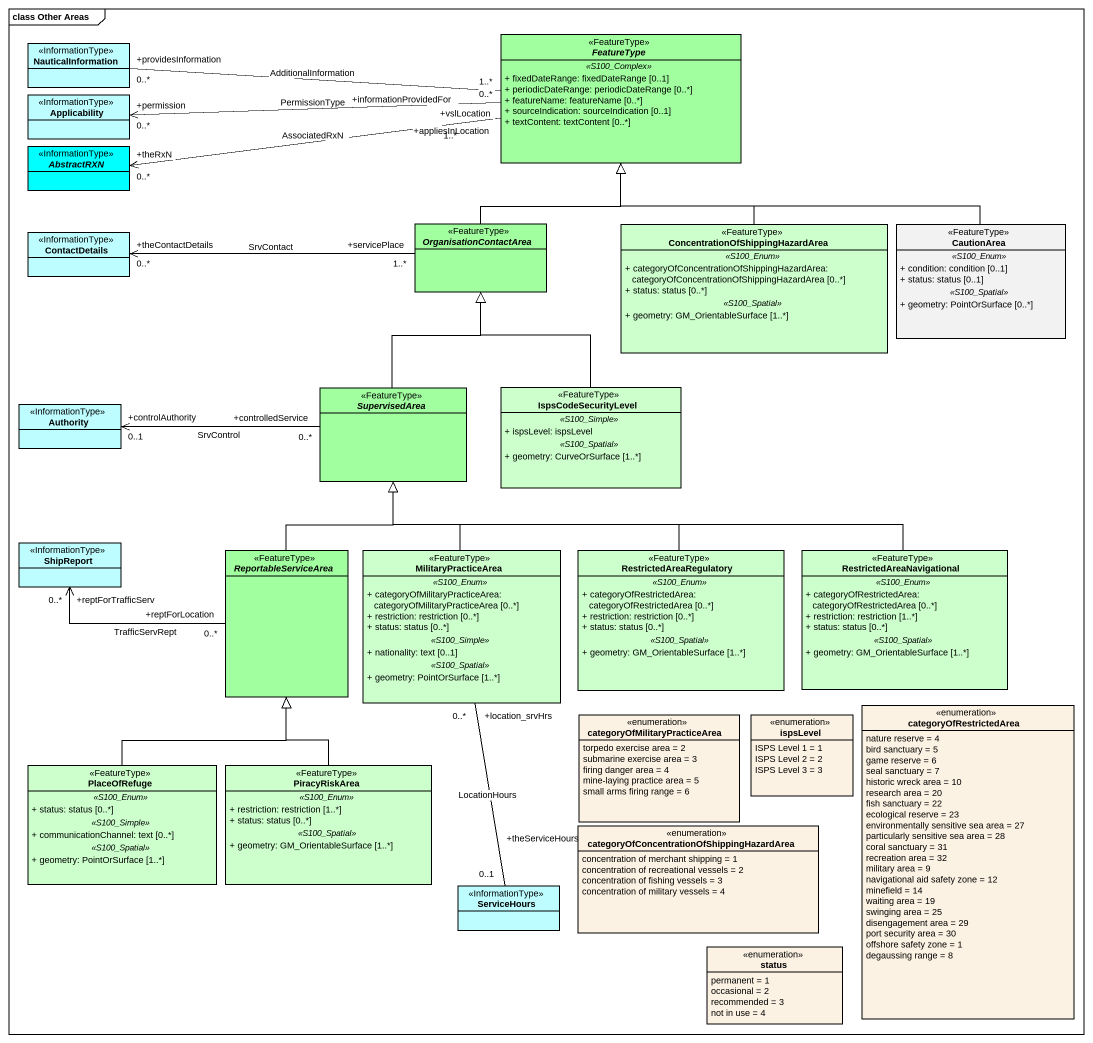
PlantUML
@startuml
mainframe class Other Areas
hide circle
hide empty members
skinparam classAttributeIconSize 0
class NauticalInformation <<InformationType>> #BEFDFF
abstract class FeatureType <<FeatureType>> #A1FFA0 {
  .. <<S100_Complex>> ..
  + fixedDateRange: fixedDateRange [0..1]
  + periodicDateRange: periodicDateRange [0..*]
  + featureName: featureName [0..*]
  + sourceIndication: sourceIndication [0..1]
  + textContent: textContent [0..*]
}
class Applicability <<InformationType>> #BEFDFF
abstract class AbstractRXN <<InformationType>> #00FFFF
class ContactDetails <<InformationType>> #BEFDFF
abstract class OrganisationContactArea <<FeatureType>> #A1FFA0
class "ConcentrationOfShippingHazardArea" as ConcentrationOfShippingHazar <<FeatureType>> #CCFFCC {
  .. <<S100_Enum>> ..
  + categoryOfConcentrationOfShippingHazardArea: categoryOfConcentrationOfShippingHazardArea [0..*]
  + status: status [0..*]
  .. <<S100_Spatial>> ..
  + geometry: GM_OrientableSurface [1..*]
}
class CautionArea <<FeatureType>> {
  .. <<S100_Enum>> ..
  + condition: condition [0..1]
  + status: status [0..1]
  .. <<S100_Spatial>> ..
  + geometry: PointOrSurface [0..*]
}
abstract class SupervisedArea <<FeatureType>> #A1FFA0
class IspsCodeSecurityLevel <<FeatureType>> #CCFFCC {
  .. <<S100_Simple>> ..
  + ispsLevel: ispsLevel
  .. <<S100_Spatial>> ..
  + geometry: CurveOrSurface [1..*]
}
class Authority <<InformationType>> #BEFDFF
class ShipReport <<InformationType>> #BEFDFF
abstract class ReportableServiceArea <<FeatureType>> #A1FFA0
class MilitaryPracticeArea <<FeatureType>> #CCFFCC {
  .. <<S100_Enum>> ..
  + categoryOfMilitaryPracticeArea: categoryOfMilitaryPracticeArea [0..*]
  + restriction: restriction [0..*]
  + status: status [0..*]
  .. <<S100_Simple>> ..
  + nationality: text [0..1]
  .. <<S100_Spatial>> ..
  + geometry: PointOrSurface [1..*]
}
class RestrictedAreaRegulatory <<FeatureType>> #CCFFCC {
  .. <<S100_Enum>> ..
  + categoryOfRestrictedArea: categoryOfRestrictedArea [0..*]
  + restriction: restriction [0..*]
  + status: status [0..*]
  .. <<S100_Spatial>> ..
  + geometry: GM_OrientableSurface [1..*]
}
class RestrictedAreaNavigational <<FeatureType>> #CCFFCC {
  .. <<S100_Enum>> ..
  + categoryOfRestrictedArea: categoryOfRestrictedArea [0..*]
  + restriction: restriction [1..*]
  + status: status [0..*]
  .. <<S100_Spatial>> ..
  + geometry: GM_OrientableSurface [1..*]
}
enum categoryOfRestrictedArea #FCF2E3 {
  nature reserve = 4
  bird sanctuary = 5
  game reserve = 6
  seal sanctuary = 7
  historic wreck area = 10
  research area = 20
  fish sanctuary = 22
  ecological reserve = 23
  environmentally sensitive sea area = 27
  particularly sensitive sea area = 28
  coral sanctuary = 31
  recreation area = 32
  military area = 9
  navigational aid safety zone = 12
  minefield = 14
  waiting area = 19
  swinging area = 25
  disengagement area = 29
  port security area = 30
  offshore safety zone = 1
  degaussing range = 8
}
enum "categoryOfMilitaryPracticeArea" as categoryOfMilitaryPracticeAr #FCF2E3 {
  torpedo exercise area = 2
  submarine exercise area = 3
  firing danger area = 4
  mine-laying practice area = 5
  small arms firing range = 6
}
enum ispsLevel #FCF2E3 {
  ISPS Level 1 = 1
  ISPS Level 2 = 2
  ISPS Level 3 = 3
}
class PlaceOfRefuge <<FeatureType>> #CCFFCC {
  .. <<S100_Enum>> ..
  + status: status [0..*]
  .. <<S100_Simple>> ..
  + communicationChannel: text [0..*]
  .. <<S100_Spatial>> ..
  + geometry: PointOrSurface [1..*]
}
class PiracyRiskArea <<FeatureType>> #CCFFCC {
  .. <<S100_Enum>> ..
  + restriction: restriction [1..*]
  + status: status [0..*]
  .. <<S100_Spatial>> ..
  + geometry: GM_OrientableSurface [1..*]
}
enum "categoryOfConcentrationOfShippingHazardArea" as categoryOfConcentrationOfShi #FCF2E3 {
  concentration of merchant shipping = 1
  concentration of recreational vessels = 2
  concentration of fishing vessels = 3
  concentration of military vessels = 4
}
class ServiceHours <<InformationType>> #BEFDFF
enum status #FCF2E3 {
  permanent = 1
  occasional = 2
  recommended = 3
  not in use = 4
}
FeatureType "+informationProvidedFor\n1..*" -left- "+providesInformation\n0..*" NauticalInformation : AdditionalInformation
FeatureType "+vslLocation\n0..*" -left-> "+permission\n0..*" Applicability : PermissionType
FeatureType "+appliesInLocation\n1..*" -left-> "+theRxN\n0..*" AbstractRXN : AssociatedRxN
OrganisationContactArea -up-|> FeatureType
OrganisationContactArea "+servicePlace\n1..*" -left-> "+theContactDetails\n0..*" ContactDetails : SrvContact
ConcentrationOfShippingHazar -up-|> FeatureType
CautionArea -left-|> FeatureType
SupervisedArea -up-|> OrganisationContactArea
SupervisedArea "+controlledService\n0..*" -left-> "+controlAuthority\n0..1" Authority : SrvControl
IspsCodeSecurityLevel -up-|> OrganisationContactArea
ReportableServiceArea -up-|> SupervisedArea
ReportableServiceArea "+reptForLocation\n0..*" -left-> "+reptForTrafficServ\n0..*" ShipReport : TrafficServRept
MilitaryPracticeArea -up-|> SupervisedArea
MilitaryPracticeArea "+location_srvHrs\n0..*" -- "+theServiceHours\n0..1" ServiceHours : LocationHours
RestrictedAreaRegulatory -up-|> SupervisedArea
RestrictedAreaNavigational -left-|> SupervisedArea
PlaceOfRefuge -up-|> ReportableServiceArea
PiracyRiskArea -up-|> ReportableServiceArea
@enduml
